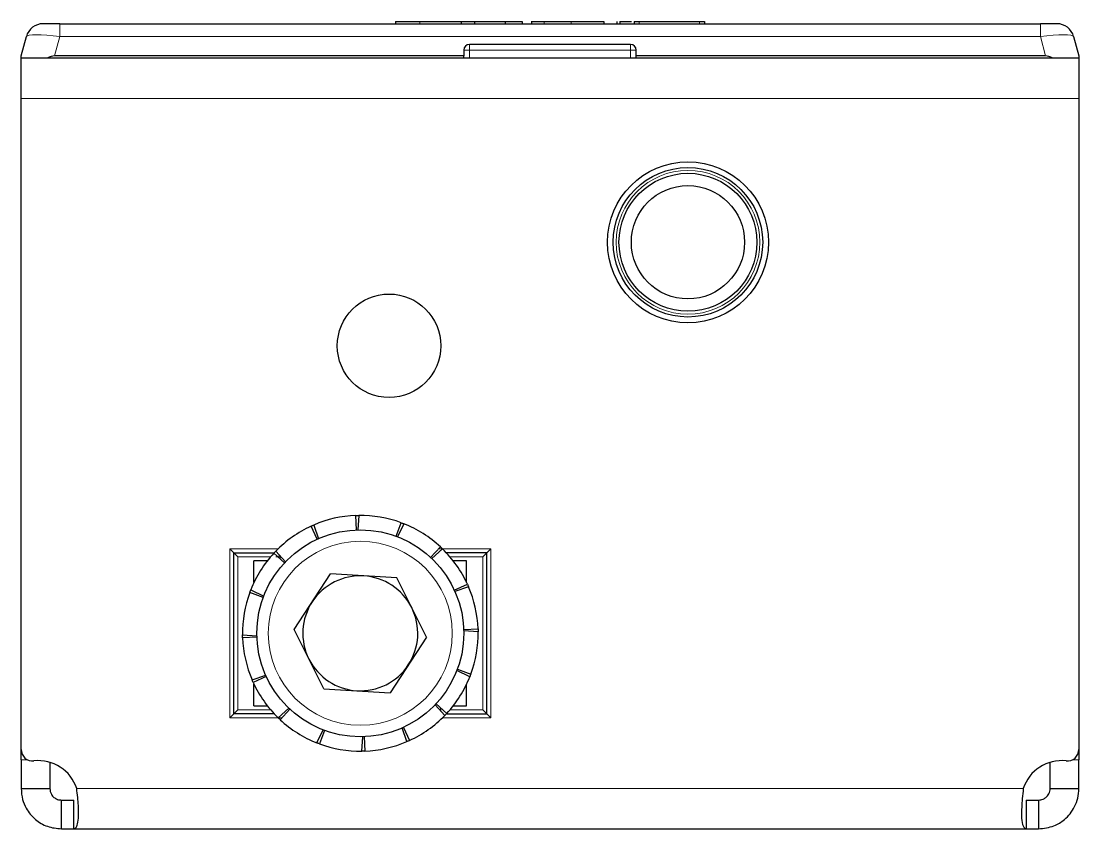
# Model space of a CAD drawing. Header units: millimetres. Extents: x 0 to 4249, y -962 to 568.
# Drawn here: x 1371.4 to 1463.4, y 124.4 to 194.6 of the extents above; entities that cross this region are included whole.
import ezdxf

# ---------------------------------------------------------------- set-up
doc = ezdxf.new("R2010")
doc.units = ezdxf.units.MM

msp = doc.modelspace()

# ---------------------------------------------------------------- linework, layer by layer
at = {"color": 7, "linetype": 'Continuous', "lineweight": 25}
for p, q in [((1374.736, 194.422), (1373.287, 194.422)), ((1374.736, 194.422), (1460.036, 194.422)), ((1403.958, 194.622), (1403.958, 194.422)), ((1409.614, 194.622), (1409.673, 194.622)), ((1409.673, 194.622), (1409.673, 194.422)), ((1409.673, 194.622), (1410.805, 194.622)), ((1410.805, 194.622), (1410.805, 194.422)), ((1410.805, 194.622), (1413.472, 194.622)), ((1413.472, 194.622), (1413.472, 194.422)), ((1413.472, 194.622), (1414.959, 194.622)), ((1414.959, 194.622), (1414.959, 194.422)), ((1415.772, 194.647), (1415.772, 194.422)), ((1419.239, 194.622), (1422.068, 194.622)), ((1422.068, 194.622), (1422.068, 194.422)), ((1423.21, 194.622), (1423.21, 194.422)), ((1423.463, 194.622), (1423.463, 194.422)), ((1424.7, 194.622), (1424.7, 194.422)), ((1425.134, 194.622), (1430.379, 194.622)), ((1430.813, 194.622), (1430.813, 194.422)), ((1461.485, 194.422), (1460.036, 194.422)), ((1371.386, 191.622), (1371.838, 193.31)), ((1462.934, 193.31), (1463.386, 191.622)), ((1424.386, 192.622), (1410.386, 192.622)), ((1371.386, 191.422), (1371.386, 191.622)), ((1371.386, 187.922), (1371.386, 191.422)), ((1463.386, 191.422), (1371.386, 191.422)), ((1409.886, 191.622), (1374.284, 191.622)), ((1409.886, 192.122), (1409.886, 191.622)), ((1409.886, 191.422), (1409.886, 191.622)), ((1424.886, 191.622), (1424.886, 192.122)), ((1460.488, 191.622), (1424.886, 191.622)), ((1424.886, 191.422), (1424.886, 191.622)), ((1463.386, 191.622), (1463.386, 191.422)), ((1463.386, 191.422), (1463.386, 187.922)), ((1371.386, 131.323), (1371.386, 187.922)), ((1463.386, 187.922), (1463.386, 131.323)), ((1400.543, 150.415), (1400.496, 151.664)), ((1400.745, 151.671), (1400.669, 150.419)), ((1404.011, 149.862), (1404.445, 151.034)), ((1404.678, 150.945), (1404.128, 149.818)), ((1397.128, 149.6), (1396.606, 150.735)), ((1396.834, 150.837), (1397.242, 149.651)), ((1389.536, 148.772), (1389.886, 148.422)), ((1389.886, 134.422), (1389.886, 148.422)), ((1389.886, 148.422), (1393.399, 148.422)), ((1389.886, 148.422), (1390.236, 148.072)), ((1394.284, 147.539), (1393.367, 148.388)), ((1393.539, 148.57), (1394.37, 147.63)), ((1393.886, 148.172), (1393.886, 147.908)), ((1407.003, 148.024), (1407.852, 148.941)), ((1408.034, 148.769), (1407.094, 147.938)), ((1411.886, 148.422), (1408.373, 148.422)), ((1411.536, 148.072), (1411.886, 148.422)), ((1411.886, 148.422), (1412.236, 148.772)), ((1411.886, 134.422), (1411.886, 148.422)), ((1391.636, 145.838), (1391.636, 147.722)), ((1392.801, 147.722), (1391.636, 147.722)), ((1410.136, 147.722), (1408.971, 147.722)), ((1410.136, 145.838), (1410.136, 147.722)), ((1395.122, 141.761), (1398.298, 146.583)), ((1404.061, 146.244), (1398.298, 146.583)), ((1406.649, 141.083), (1404.061, 146.244)), ((1409.064, 145.18), (1410.199, 145.702)), ((1410.301, 145.474), (1409.115, 145.066)), ((1392.446, 144.547), (1391.274, 144.981)), ((1391.363, 145.214), (1392.49, 144.664)), ((1397.711, 136.6), (1395.122, 141.761)), ((1409.879, 141.765), (1411.128, 141.812)), ((1390.637, 141.281), (1391.889, 141.205)), ((1391.892, 141.079), (1390.643, 141.031)), ((1406.649, 141.083), (1403.474, 136.261)), ((1411.135, 141.563), (1409.883, 141.639)), ((1410.409, 137.63), (1409.282, 138.18)), ((1409.326, 138.297), (1410.498, 137.863)), ((1391.471, 137.37), (1392.657, 137.778)), ((1392.708, 137.664), (1391.572, 137.142)), ((1391.636, 135.122), (1391.636, 137.006)), ((1397.711, 136.6), (1403.474, 136.261)), ((1410.136, 135.122), (1410.136, 137.006)), ((1407.488, 135.305), (1408.405, 134.455)), ((1389.536, 134.072), (1389.886, 134.422)), ((1389.886, 134.422), (1390.236, 134.772)), ((1393.398, 134.422), (1389.886, 134.422)), ((1391.636, 135.122), (1392.801, 135.122)), ((1393.738, 134.075), (1394.677, 134.906)), ((1394.769, 134.82), (1393.919, 133.903)), ((1408.233, 134.274), (1407.402, 135.213)), ((1407.886, 134.672), (1407.886, 134.936)), ((1408.373, 134.422), (1411.886, 134.422)), ((1408.971, 135.122), (1410.136, 135.122)), ((1411.536, 134.772), (1411.886, 134.422)), ((1411.886, 134.422), (1412.236, 134.072)), ((1397.094, 131.899), (1397.644, 133.026)), ((1397.761, 132.982), (1397.327, 131.81)), ((1404.938, 132.007), (1404.53, 133.193)), ((1404.644, 133.244), (1405.166, 132.108)), ((1401.027, 131.173), (1401.103, 132.425)), ((1401.229, 132.428), (1401.276, 131.179)), ((1371.386, 130.425), (1371.386, 131.323)), ((1463.386, 131.323), (1463.386, 130.425)), ((1371.386, 130.425), (1371.386, 127.922)), ((1373.886, 130.205), (1373.886, 127.922)), ((1460.886, 127.922), (1460.886, 130.205)), ((1463.386, 127.922), (1463.386, 130.425)), ((1371.386, 127.922), (1373.886, 127.922)), ((1460.886, 127.922), (1463.386, 127.922)), ((1374.886, 126.922), (1375.973, 126.922)), ((1374.886, 124.422), (1374.886, 126.922)), ((1375.973, 124.422), (1375.973, 126.922)), ((1458.799, 126.922), (1458.799, 124.422)), ((1458.799, 126.922), (1459.886, 126.922)), ((1459.886, 126.922), (1459.886, 124.422)), ((1374.886, 124.422), (1375.973, 124.422)), ((1375.973, 124.422), (1458.799, 124.422)), ((1458.799, 124.422), (1459.886, 124.422))]:
    msp.add_line(p, q, dxfattribs=at)
at = {"color": 8, "linetype": 'Continuous', "lineweight": 18}
for p, q in [((1374.736, 194.422), (1374.736, 193.31)), ((1406.068, 194.622), (1406.068, 194.422)), ((1416.878, 194.622), (1416.878, 194.422)), ((1419.239, 194.622), (1419.239, 194.422)), ((1425.134, 194.622), (1425.134, 194.422)), ((1430.379, 194.622), (1430.379, 194.422)), ((1460.036, 193.31), (1460.036, 194.422)), ((1374.736, 193.31), (1374.284, 191.622)), ((1460.036, 193.31), (1374.736, 193.31)), ((1460.488, 191.622), (1460.036, 193.31)), ((1410.386, 192.122), (1410.386, 192.622)), ((1424.386, 192.122), (1424.386, 192.622)), ((1410.386, 192.122), (1409.886, 192.122)), ((1410.386, 192.122), (1410.386, 191.422)), ((1424.386, 192.122), (1410.386, 192.122)), ((1424.386, 191.422), (1424.386, 192.122)), ((1424.386, 192.122), (1424.886, 192.122)), ((1463.386, 187.922), (1371.386, 187.922)), ((1389.536, 134.072), (1389.536, 148.772)), ((1389.536, 148.772), (1393.742, 148.772)), ((1407.696, 148.772), (1412.236, 148.772)), ((1412.236, 148.772), (1412.236, 134.072)), ((1393.086, 148.072), (1390.236, 148.072)), ((1390.236, 148.072), (1390.236, 134.772)), ((1411.536, 148.072), (1408.686, 148.072)), ((1411.536, 134.772), (1411.536, 148.072)), ((1390.236, 134.772), (1393.086, 134.772)), ((1408.686, 134.772), (1411.536, 134.772)), ((1394.076, 134.072), (1389.536, 134.072)), ((1412.236, 134.072), (1408.03, 134.072)), ((1371.945, 130.425), (1371.386, 130.425)), ((1463.386, 130.425), (1462.827, 130.425)), ((1458.554, 127.922), (1376.218, 127.922))]:
    msp.add_line(p, q, dxfattribs=at)
at = {"color": 7, "linetype": 'Continuous', "lineweight": 25}
for centre, radius in [((1429.386, 175.422), 7), ((1429.386, 175.422), 6.5), ((1429.386, 175.422), 6), ((1429.386, 175.422), 4.925), ((1403.386, 166.422), 4.5), ((1400.886, 141.422), 9)]:
    msp.add_circle(centre, radius, dxfattribs=at)
at = {"color": 8, "linetype": 'Continuous', "lineweight": 18}
for centre, radius in [((1429.386, 175.422), 6.25), ((1400.886, 141.422), 8)]:
    msp.add_circle(centre, radius, dxfattribs=at)
at = {"color": 7, "linetype": 'Continuous', "lineweight": 25}
for centre, radius, start, end in [((1373.287, 192.922), 1.5, 90, 165), ((1461.485, 192.922), 1.5, 15, 90), ((1410.386, 192.122), 0.5, 90, 180), ((1424.386, 192.122), 0.5, 0, 90), ((1400.886, 141.422), 10.25, 92.18282, 113.28692), ((1400.886, 141.422), 10.25, 69.68282, 90.78692), ((1400.886, 141.422), 10.25, 47.18282, 68.28692), ((1400.886, 141.422), 10.25, 114.68282, 135.78692), ((1400.886, 141.422), 10.25, 137.18282, 158.28692), ((1400.886, 141.422), 10.25, 24.68282, 45.78692), ((1400.886, 141.422), 5, 86.63523, 146.63523), ((1400.886, 141.422), 5, 26.63523, 86.63523), ((1400.886, 141.422), 10.25, 2.18282, 23.28692), ((1400.886, 141.422), 10.25, 159.68282, 180.78692), ((1400.886, 141.422), 5, 146.63523, 206.63523), ((1400.886, 141.422), 5, 326.63523, 26.63523), ((1400.886, 141.422), 10.25, 182.18282, 203.28692), ((1400.886, 141.422), 10.25, 339.68282, 0.78692), ((1400.886, 141.422), 5, 206.63523, 266.63523), ((1400.886, 141.422), 5, 266.63523, 326.63523), ((1400.886, 141.422), 10.25, 204.68282, 225.78692), ((1400.886, 141.422), 10.25, 317.18282, 338.28692), ((1400.886, 141.422), 10.25, 227.18282, 248.28692), ((1400.886, 141.422), 10.25, 294.68282, 315.78692), ((1400.886, 141.422), 10.25, 249.68282, 270.78692), ((1400.886, 141.422), 10.25, 272.18282, 293.28692), ((1372.386, 131.323), 1, 180, 276.37937), ((1462.386, 131.323), 1, 263.62063, 0), ((1372.886, 126.85), 3.5, 17.82529, 96.37937), ((1461.886, 126.85), 3.5, 83.62063, 162.17471)]:
    msp.add_arc(centre, radius, start, end, dxfattribs=at)
at = {"color": 8, "linetype": 'Continuous', "lineweight": 18}
for centre, major_axis, start_param, end_param in [((1374.84, 192.922), (3.003, -0.382), 1.621093, 3.124852), ((1459.932, 192.922), (3.003, 0.382), 0.016741, 1.520499)]:
    msp.add_ellipse(centre, major_axis=major_axis, ratio=0.123038, start_param=start_param, end_param=end_param, dxfattribs=at)
at = {"color": 7, "linetype": 'Continuous', "lineweight": 25}
for centre, major_axis, start_param, end_param in [((1371.386, 180.031), (3.099, 11.565), 0.067037, 0.253072), ((1463.386, 180.031), (-3.099, 11.565), 6.030113, 6.216148)]:
    msp.add_ellipse(centre, major_axis=major_axis, ratio=0.250563, start_param=start_param, end_param=end_param, dxfattribs=at)
for points, knots in [([(1403.958, 194.622), (1404.328, 194.622), (1405.017, 194.622), (1405.736, 194.622), (1406.068, 194.622)], [0, 0, 0, 0, 0.5368, 1, 1, 1, 1]), ([(1406.068, 194.622), (1406.569, 194.622), (1407.505, 194.622), (1408.697, 194.622), (1409.423, 194.622), (1409.604, 194.622), (1409.614, 194.622)], [0, 0, 0, 0, 0.381983, 0.713352, 0.984017, 1, 1, 1, 1]), ([(1415.789, 194.622), (1415.784, 194.622), (1415.756, 194.622), (1415.913, 194.622), (1416.281, 194.622), (1416.668, 194.622), (1416.878, 194.622)], [0, 0, 0, 0, 0.061615, 0.333035, 0.637399, 1, 1, 1, 1]), ([(1416.878, 194.622), (1417.037, 194.622), (1417.396, 194.622), (1418.195, 194.622), (1418.827, 194.622), (1419.239, 194.622)], [0, 0, 0, 0, 0.2167419, 0.4896426, 1, 1, 1, 1]), ([(1423.463, 194.622), (1423.515, 194.622), (1423.625, 194.622), (1423.925, 194.622), (1424.209, 194.622), (1424.414, 194.622), (1424.479, 194.622)], [0, 0, 0, 0, 0.255277, 0.538303, 0.854078, 1, 1, 1, 1]), ([(1423.64, 194.622), (1423.754, 194.622), (1423.997, 194.622), (1424.302, 194.622), (1424.478, 194.622), (1424.479, 194.622)], [0, 0, 0, 0, 0.466249, 0.997338, 1, 1, 1, 1]), ([(1424.7, 194.622), (1424.708, 194.622), (1424.725, 194.622), (1424.841, 194.622), (1424.983, 194.622), (1425.083, 194.622), (1425.134, 194.622)], [0, 0, 0, 0, 0.285248, 0.560563, 0.777151, 1, 1, 1, 1]), ([(1430.379, 194.622), (1430.444, 194.622), (1430.571, 194.622), (1430.712, 194.622), (1430.798, 194.622), (1430.808, 194.622), (1430.813, 194.622)], [0, 0, 0, 0, 0.281303, 0.555629, 0.773878, 1, 1, 1, 1]), ([(1400.496, 151.664), (1400.537, 151.666), (1400.6, 151.668), (1400.683, 151.67), (1400.724, 151.671), (1400.745, 151.671)], [0, 0, 0, 0, 0.499981, 0.749988, 1, 1, 1, 1]), ([(1404.445, 151.034), (1404.484, 151.02), (1404.542, 150.998), (1404.62, 150.968), (1404.659, 150.952), (1404.678, 150.945)], [0, 0, 0, 0, 0.4999808, 0.7499881, 1, 1, 1, 1]), ([(1396.606, 150.735), (1396.643, 150.753), (1396.7, 150.779), (1396.776, 150.812), (1396.815, 150.829), (1396.834, 150.837)], [0, 0, 0, 0, 0.499981, 0.749988, 1, 1, 1, 1]), ([(1393.367, 148.388), (1393.396, 148.419), (1393.438, 148.465), (1393.496, 148.525), (1393.525, 148.555), (1393.539, 148.57)], [0, 0, 0, 0, 0.499981, 0.749988, 1, 1, 1, 1]), ([(1407.852, 148.941), (1407.883, 148.912), (1407.929, 148.87), (1407.989, 148.812), (1408.019, 148.783), (1408.034, 148.769)], [0, 0, 0, 0, 0.4999808, 0.7499881, 1, 1, 1, 1]), ([(1410.199, 145.702), (1410.217, 145.664), (1410.243, 145.608), (1410.276, 145.531), (1410.293, 145.493), (1410.301, 145.474)], [0, 0, 0, 0, 0.499981, 0.749988, 1, 1, 1, 1]), ([(1391.274, 144.981), (1391.288, 145.02), (1391.31, 145.078), (1391.34, 145.156), (1391.356, 145.195), (1391.363, 145.214)], [0, 0, 0, 0, 0.499981, 0.749988, 1, 1, 1, 1]), ([(1411.128, 141.812), (1411.13, 141.771), (1411.132, 141.708), (1411.134, 141.625), (1411.135, 141.583), (1411.135, 141.563)], [0, 0, 0, 0, 0.499981, 0.749988, 1, 1, 1, 1]), ([(1390.643, 141.031), (1390.642, 141.073), (1390.64, 141.135), (1390.638, 141.219), (1390.637, 141.26), (1390.637, 141.281)], [0, 0, 0, 0, 0.4999808, 0.7499881, 1, 1, 1, 1]), ([(1391.572, 137.142), (1391.555, 137.179), (1391.529, 137.236), (1391.496, 137.312), (1391.479, 137.351), (1391.471, 137.37)], [0, 0, 0, 0, 0.499981, 0.749988, 1, 1, 1, 1]), ([(1410.498, 137.863), (1410.484, 137.824), (1410.462, 137.765), (1410.432, 137.688), (1410.416, 137.649), (1410.409, 137.63)], [0, 0, 0, 0, 0.4999808, 0.7499881, 1, 1, 1, 1]), ([(1408.405, 134.455), (1408.376, 134.425), (1408.334, 134.379), (1408.276, 134.319), (1408.247, 134.289), (1408.233, 134.274)], [0, 0, 0, 0, 0.4999808, 0.7499881, 1, 1, 1, 1]), ([(1393.919, 133.903), (1393.889, 133.932), (1393.843, 133.974), (1393.783, 134.032), (1393.753, 134.061), (1393.738, 134.075)], [0, 0, 0, 0, 0.499981, 0.749988, 1, 1, 1, 1]), ([(1397.327, 131.81), (1397.288, 131.824), (1397.229, 131.846), (1397.152, 131.876), (1397.113, 131.891), (1397.094, 131.899)], [0, 0, 0, 0, 0.499981, 0.749988, 1, 1, 1, 1]), ([(1405.166, 132.108), (1405.128, 132.091), (1405.072, 132.065), (1404.995, 132.032), (1404.957, 132.015), (1404.938, 132.007)], [0, 0, 0, 0, 0.499981, 0.749988, 1, 1, 1, 1]), ([(1401.276, 131.179), (1401.235, 131.178), (1401.172, 131.176), (1401.089, 131.174), (1401.047, 131.173), (1401.027, 131.173)], [0, 0, 0, 0, 0.499981, 0.749988, 1, 1, 1, 1]), ([(1371.386, 127.922), (1371.411, 127.606), (1371.457, 127.015), (1371.856, 126.07), (1372.569, 125.203), (1373.667, 124.546), (1374.472, 124.464), (1374.886, 124.422)], [0, 0, 0, 0, 0.17084, 0.319217, 0.548103, 0.767822, 1, 1, 1, 1]), ([(1373.886, 127.922), (1373.893, 127.832), (1373.906, 127.664), (1373.999, 127.443), (1374.115, 127.276), (1374.245, 127.148), (1374.384, 127.051), (1374.609, 126.945), (1374.772, 126.931), (1374.886, 126.922)], [0, 0, 0, 0, 0.154359, 0.287283, 0.400435, 0.496544, 0.604314, 0.723151, 1, 1, 1, 1]), ([(1375.973, 124.422), (1376.026, 124.439), (1376.125, 124.47), (1376.272, 124.754), (1376.374, 125.216), (1376.39, 125.844), (1376.37, 126.46), (1376.315, 127.165), (1376.251, 127.666), (1376.218, 127.922)], [0, 0, 0, 0, 0.144067, 0.271276, 0.474907, 0.597997, 0.726338, 0.860245, 1, 1, 1, 1]), ([(1458.554, 127.922), (1458.524, 127.627), (1458.467, 127.075), (1458.399, 126.173), (1458.376, 125.291), (1458.513, 124.566), (1458.702, 124.471), (1458.799, 124.422)], [0, 0, 0, 0, 0.16069, 0.301312, 0.521951, 0.753573, 1, 1, 1, 1]), ([(1459.886, 126.922), (1460.013, 126.935), (1460.226, 126.956), (1460.495, 127.114), (1460.673, 127.293), (1460.79, 127.476), (1460.871, 127.692), (1460.881, 127.843), (1460.886, 127.922)], [0, 0, 0, 0, 0.296302, 0.497469, 0.615497, 0.73607, 0.863114, 1, 1, 1, 1]), ([(1459.886, 124.422), (1460.342, 124.473), (1461.147, 124.562), (1462.058, 125.131), (1462.648, 125.731), (1463.049, 126.363), (1463.33, 127.108), (1463.367, 127.646), (1463.386, 127.922)], [0, 0, 0, 0, 0.254149, 0.448213, 0.574908, 0.708872, 0.850468, 1, 1, 1, 1])]:
    msp.add_open_spline(points, degree=3, knots=knots, dxfattribs=at)
at = {"color": 8, "linetype": 'Continuous', "lineweight": 18}
msp.add_open_spline([(1393.536, 148.072), (1393.575, 148.075), (1393.638, 148.079), (1393.717, 148.1), (1393.778, 148.122), (1393.827, 148.144), (1393.862, 148.16), (1393.882, 148.17), (1393.885, 148.171), (1393.886, 148.172)], degree=3, knots=[0, 0, 0, 0, 0.208592, 0.3362351, 0.4798552, 0.6258636, 0.760785, 0.885235, 1, 1, 1, 1], dxfattribs=at)

doc.saveas('drawing.dxf')
